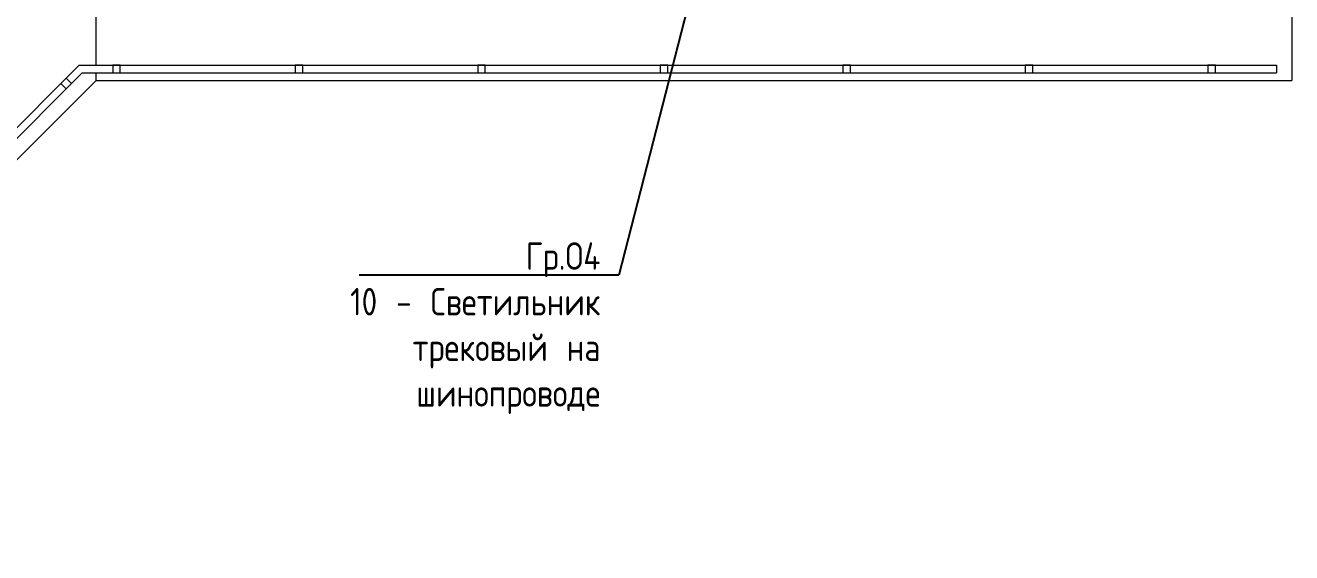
# Model space of a CAD drawing. Header units: metres. Extents: x -1525 to -1043, y -1331 to -1144.
# Drawn here: x -1447.07 to -1438.75, y -1218.64 to -1215.17 of the extents above; entities that cross this region are included whole.
import ezdxf
from ezdxf import colors
from ezdxf.entities.mleader import LeaderData, LeaderLine
from ezdxf.math import Vec2, Vec3

# ---------------------------------------------------------------- set-up
doc = ezdxf.new("R2010")
doc.units = ezdxf.units.M
doc.header["$MEASUREMENT"] = 0
doc.layers.add('ЭС', color=5, linetype='Continuous', lineweight=30)
doc.styles.get("Standard").update_dxf_attribs({"font": 'txt.shx', "width": 0.8, "height": 0.0025})

msp = doc.modelspace()

# ---------------------------------------------------------------- linework, layer by layer
at = {"color": 7, "linetype": 'Continuous', "lineweight": 13}
for p, q in [((-1446.6057482, -1215.43069515), (-1446.6057482, -1214.28069515)), ((-1438.74541632, -1214.28069515), (-1438.74541632, -1215.53069515)), ((-1446.71788024, -1215.43069515), (-1447.44133539, -1216.1541503)), ((-1446.71788024, -1215.43069515), (-1438.84541632, -1215.43069515)), ((-1438.84541632, -1215.43069515), (-1438.84541632, -1215.48069515)), ((-1446.6057482, -1215.53069515), (-1447.45427634, -1216.37922329)), ((-1446.69716956, -1215.48069515), (-1447.40598005, -1216.18950564)), ((-1446.69716956, -1215.48069515), (-1438.84541632, -1215.48069515)), ((-1446.6057482, -1215.53069515), (-1446.6057482, -1215.48069515)), ((-1446.6057482, -1215.53069515), (-1438.74541632, -1215.53069515))]:
    msp.add_line(p, q, dxfattribs=at)
at = {"color": 7, "linetype": 'Continuous', "lineweight": 13, "flags": 128}
for points in [[(-1446.44716956, -1215.43069515), (-1446.49716956, -1215.43069515), (-1446.49716956, -1215.48069515), (-1446.44716956, -1215.48069515), (-1446.44716956, -1215.43069515)], [(-1445.24716956, -1215.43069515), (-1445.29716956, -1215.43069515), (-1445.29716956, -1215.48069515), (-1445.24716956, -1215.48069515), (-1445.24716956, -1215.43069515)], [(-1444.04716956, -1215.43069515), (-1444.09716956, -1215.43069515), (-1444.09716956, -1215.48069515), (-1444.04716956, -1215.48069515), (-1444.04716956, -1215.43069515)], [(-1442.84716956, -1215.43069515), (-1442.89716956, -1215.43069515), (-1442.89716956, -1215.48069515), (-1442.84716956, -1215.48069515), (-1442.84716956, -1215.43069515)], [(-1441.64716956, -1215.43069515), (-1441.69716956, -1215.43069515), (-1441.69716956, -1215.48069515), (-1441.64716956, -1215.48069515), (-1441.64716956, -1215.43069515)], [(-1440.44716956, -1215.43069515), (-1440.49716956, -1215.43069515), (-1440.49716956, -1215.48069515), (-1440.44716956, -1215.48069515), (-1440.44716956, -1215.43069515)], [(-1439.24716956, -1215.43069515), (-1439.29716956, -1215.43069515), (-1439.29716956, -1215.48069515), (-1439.24716956, -1215.48069515), (-1439.24716956, -1215.43069515)], [(-1446.76788024, -1215.55140583), (-1446.80323558, -1215.51605049), (-1446.83859092, -1215.55140583), (-1446.80323558, -1215.58676117), (-1446.76788024, -1215.55140583)]]:
    msp.add_lwpolyline(points, close=True, dxfattribs=at)

# ---------------------------------------------------------------- leaders
at = {"layer": 'ЭС', "color": 0, "linetype": 'Continuous', "lineweight": 0}
ml = msp.add_multileader_mtext('Standard', dxfattribs=at)
ml.set_content('Гр.О4\\P10 - Светильник \\Pтрековый на \\Pшинопроводе')
ml.set_leader_properties()
ml.build(insert=Vec2(0, 0))
ml.multileader.update_dxf_attribs({"text_right_attachment_type": 6, "dogleg_length": 0.36, "arrow_head_size": 0.18})
ctx = ml.context
ctx.base_point, ctx.char_height, ctx.arrow_head_size, ctx.landing_gap_size, ctx.plane_origin = Vec3(-1445.39633278, -1216.70053782), 0.18, 0.18, 0.09, Vec3(-1439.20577211, -1216.98155459)
ctx.right_attachment, ctx.text_align_type = 6, 2
notes = []
notes.append((ctx, [(1, (1, 1, 0), (-1443.16822552, -1216.81153782), (-1, 0), 0.03210727, [(0, [(-1442.2101621, -1213.06527499)], 0, [])])]))
ctx.mtext.insert, ctx.mtext.alignment, ctx.mtext.flow_direction = Vec3(-1443.29033278, -1216.59553782), 3, 5
for ctx, leaders in notes:
    for number, flags, end, landing, length, lines in leaders:
        leader = LeaderData()
        leader.index, (leader.has_last_leader_line, leader.has_dogleg_vector, leader.attachment_direction) = number, flags
        leader.last_leader_point, leader.dogleg_vector, leader.dogleg_length = Vec3(end), Vec3(landing), length
        for number, points, colour, breaks in lines:
            line = LeaderLine()
            line.index, line.vertices, line.color, line.breaks = number, Vec3.list(points), colors.encode_raw_color(colour), breaks
            leader.lines.append(line)
        ctx.leaders.append(leader)

doc.saveas('drawing.dxf')
